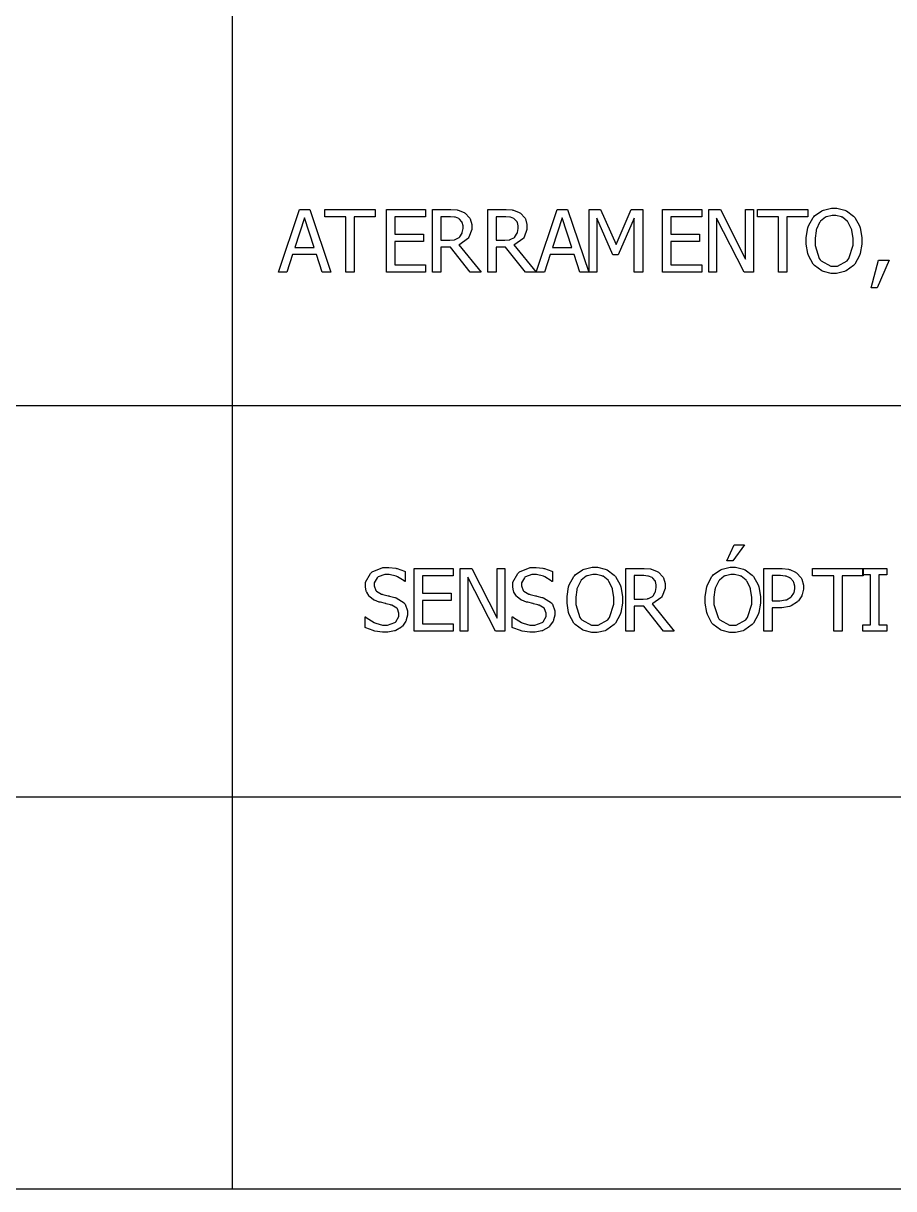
# Model space of a CAD drawing. Header units: millimetres. Extents: x 1974 to 2099, y 1386 to 1555.
# Drawn here: x 2092.561 to 2094.91, y 1472.972 to 1476.117 of the extents above; entities that cross this region are included whole.
import ezdxf

# ---------------------------------------------------------------- set-up
doc = ezdxf.new("R2010")
doc.units = ezdxf.units.MM
doc.layers.add('TEXTO', color=4, linetype='Continuous')
doc.layers.add('TIMBRE', color=7, linetype='Continuous')

msp = doc.modelspace()

# ---------------------------------------------------------------- linework, layer by layer
at = {"layer": 'TEXTO', "color": 0}
for p, q in [((2093.1251, 1489.868), (2093.1251, 1472.9723)), ((2093.2498, 1475.4453), (2093.3068, 1475.6142)), ((2093.32, 1475.5913), (2093.2941, 1475.5116)), ((2093.3068, 1475.6142), (2093.3344, 1475.6142)), ((2093.3461, 1475.5116), (2093.32, 1475.5913)), ((2093.3344, 1475.6142), (2093.3913, 1475.4453)), ((2093.3751, 1475.5942), (2093.3751, 1475.6142)), ((2093.3751, 1475.6142), (2093.511, 1475.6142)), ((2093.4318, 1475.5942), (2093.3751, 1475.5942)), ((2093.4318, 1475.4453), (2093.4318, 1475.5942)), ((2093.511, 1475.5942), (2093.4544, 1475.5942)), ((2093.4544, 1475.5942), (2093.4544, 1475.4453)), ((2093.511, 1475.6142), (2093.511, 1475.5942)), ((2093.5413, 1475.4453), (2093.5413, 1475.6142)), ((2093.5413, 1475.6142), (2093.6469, 1475.6142)), ((2093.6469, 1475.5942), (2093.5638, 1475.5942)), ((2093.5638, 1475.5942), (2093.5638, 1475.5479)), ((2093.6469, 1475.6142), (2093.6469, 1475.5942)), ((2093.6656, 1475.4453), (2093.6656, 1475.6142)), ((2093.6656, 1475.6142), (2093.7091, 1475.6142)), ((2093.7101, 1475.5948), (2093.6879, 1475.5948)), ((2093.6879, 1475.5948), (2093.6879, 1475.5311)), ((2093.7091, 1475.6142), (2093.7151, 1475.6142)), ((2093.7138, 1475.5948), (2093.7101, 1475.5948)), ((2093.7249, 1475.5939), (2093.7138, 1475.5948)), ((2093.7151, 1475.6142), (2093.7318, 1475.6129)), ((2093.726, 1475.5936), (2093.7249, 1475.5939)), ((2093.727, 1475.5934), (2093.726, 1475.5936)), ((2093.7362, 1475.5897), (2093.727, 1475.5934)), ((2093.7318, 1475.6129), (2093.7334, 1475.6126)), ((2093.7334, 1475.6126), (2093.735, 1475.6124)), ((2093.735, 1475.6124), (2093.7505, 1475.6062)), ((2093.7505, 1475.6062), (2093.7521, 1475.6052)), ((2093.7521, 1475.6052), (2093.7535, 1475.6044)), ((2093.7535, 1475.6044), (2093.7652, 1475.5921)), ((2093.7652, 1475.5921), (2093.766, 1475.5906)), ((2093.766, 1475.5906), (2093.7669, 1475.5891)), ((2093.8145, 1475.4453), (2093.8145, 1475.6142)), ((2093.8145, 1475.6142), (2093.8581, 1475.6142)), ((2093.8592, 1475.5948), (2093.837, 1475.5948)), ((2093.837, 1475.5948), (2093.837, 1475.5311)), ((2093.8581, 1475.6142), (2093.8641, 1475.6142)), ((2093.8629, 1475.5948), (2093.8592, 1475.5948)), ((2093.8739, 1475.5939), (2093.8629, 1475.5948)), ((2093.8641, 1475.6142), (2093.8807, 1475.6129)), ((2093.875, 1475.5936), (2093.8739, 1475.5939)), ((2093.876, 1475.5934), (2093.875, 1475.5936)), ((2093.8853, 1475.5897), (2093.876, 1475.5934)), ((2093.8807, 1475.6129), (2093.8824, 1475.6126)), ((2093.8824, 1475.6126), (2093.884, 1475.6124)), ((2093.884, 1475.6124), (2093.8995, 1475.6062)), ((2093.8995, 1475.6062), (2093.9011, 1475.6052)), ((2093.9011, 1475.6052), (2093.9025, 1475.6044)), ((2093.9025, 1475.6044), (2093.9142, 1475.5921)), ((2093.9142, 1475.5921), (2093.915, 1475.5906)), ((2093.915, 1475.5906), (2093.9159, 1475.5891)), ((2093.9453, 1475.4453), (2094.0021, 1475.6142)), ((2094.0154, 1475.5913), (2093.9895, 1475.5116)), ((2094.0021, 1475.6142), (2094.0298, 1475.6142)), ((2094.0416, 1475.5116), (2094.0154, 1475.5913)), ((2094.0298, 1475.6142), (2094.0868, 1475.4453)), ((2094.0877, 1475.4453), (2094.0877, 1475.6142)), ((2094.0877, 1475.6142), (2094.1185, 1475.6142)), ((2094.1523, 1475.4917), (2094.1088, 1475.5908)), ((2094.1088, 1475.5908), (2094.1088, 1475.4453)), ((2094.1185, 1475.6142), (2094.1607, 1475.5202)), ((2094.1607, 1475.5202), (2094.2012, 1475.6142)), ((2094.2099, 1475.5908), (2094.166, 1475.4917)), ((2094.2012, 1475.6142), (2094.2325, 1475.6142)), ((2094.2099, 1475.4453), (2094.2099, 1475.5908)), ((2094.2325, 1475.6142), (2094.2325, 1475.4453)), ((2094.2325, 1475.6142), (2094.2325, 1475.6142)), ((2094.2864, 1475.4453), (2094.2864, 1475.6142)), ((2094.2864, 1475.6142), (2094.3919, 1475.6142)), ((2094.3919, 1475.5942), (2094.3087, 1475.5942)), ((2094.3087, 1475.5942), (2094.3087, 1475.5479)), ((2094.3919, 1475.6142), (2094.3919, 1475.5942)), ((2094.4106, 1475.4453), (2094.4106, 1475.6142)), ((2094.4106, 1475.6142), (2094.4423, 1475.6142)), ((2094.5062, 1475.4453), (2094.4316, 1475.5909)), ((2094.4316, 1475.5909), (2094.4316, 1475.4453)), ((2094.4423, 1475.6142), (2094.5104, 1475.4804)), ((2094.5104, 1475.4804), (2094.5104, 1475.6142)), ((2094.5104, 1475.6142), (2094.5313, 1475.6142)), ((2094.5313, 1475.6142), (2094.5313, 1475.4453)), ((2094.5313, 1475.6142), (2094.5313, 1475.6142)), ((2094.5425, 1475.5942), (2094.5425, 1475.6142)), ((2094.5425, 1475.6142), (2094.6783, 1475.6142)), ((2094.5991, 1475.5942), (2094.5425, 1475.5942)), ((2094.5991, 1475.4453), (2094.5991, 1475.5942)), ((2094.6783, 1475.5942), (2094.6214, 1475.5942)), ((2094.6214, 1475.5942), (2094.6214, 1475.4453)), ((2094.6783, 1475.6142), (2094.6783, 1475.5942)), ((2094.6803, 1475.5698), (2094.6927, 1475.5929)), ((2094.6927, 1475.5929), (2094.6944, 1475.5947)), ((2094.6944, 1475.5947), (2094.6959, 1475.5967)), ((2094.6959, 1475.5967), (2094.7158, 1475.6109)), ((2094.726, 1475.5933), (2094.7125, 1475.5823)), ((2094.7158, 1475.6109), (2094.718, 1475.6118)), ((2094.718, 1475.6118), (2094.7203, 1475.6128)), ((2094.7203, 1475.6128), (2094.7416, 1475.6176)), ((2094.7275, 1475.594), (2094.726, 1475.5933)), ((2094.7289, 1475.5947), (2094.7275, 1475.594)), ((2094.7436, 1475.5982), (2094.7289, 1475.5947)), ((2094.7416, 1475.6176), (2094.7488, 1475.6176)), ((2094.7488, 1475.5982), (2094.7436, 1475.5982)), ((2094.7488, 1475.6176), (2094.7565, 1475.6176)), ((2094.7538, 1475.5982), (2094.7488, 1475.5982)), ((2094.7687, 1475.5947), (2094.7538, 1475.5982)), ((2094.7565, 1475.6176), (2094.7777, 1475.6127)), ((2094.7702, 1475.5939), (2094.7687, 1475.5947)), ((2094.7717, 1475.5932), (2094.7702, 1475.5939)), ((2094.7851, 1475.5822), (2094.7717, 1475.5932)), ((2094.7777, 1475.6127), (2094.7798, 1475.6116)), ((2094.7798, 1475.6116), (2094.7821, 1475.6107)), ((2094.7821, 1475.6107), (2094.8015, 1475.5966)), ((2094.8015, 1475.5966), (2094.8032, 1475.5947)), ((2094.8032, 1475.5947), (2094.8047, 1475.5929)), ((2094.8032, 1475.5947), (2094.8032, 1475.5947)), ((2094.8047, 1475.5929), (2094.8174, 1475.57)), ((2093.7371, 1475.5891), (2093.7362, 1475.5897)), ((2093.738, 1475.5885), (2093.7371, 1475.5891)), ((2093.7447, 1475.5807), (2093.738, 1475.5885)), ((2093.7452, 1475.5797), (2093.7447, 1475.5807)), ((2093.7456, 1475.5788), (2093.7452, 1475.5797)), ((2093.7477, 1475.5699), (2093.7456, 1475.5788)), ((2093.7457, 1475.5523), (2093.7477, 1475.5631)), ((2093.7477, 1475.5666), (2093.7477, 1475.5699)), ((2093.7477, 1475.5631), (2093.7477, 1475.5666)), ((2093.7477, 1475.5666), (2093.7477, 1475.5666)), ((2093.7713, 1475.5606), (2093.7633, 1475.5394)), ((2093.7669, 1475.5891), (2093.7713, 1475.5736)), ((2093.7713, 1475.5736), (2093.7713, 1475.5684)), ((2093.7713, 1475.5684), (2093.7713, 1475.5606)), ((2093.886, 1475.5891), (2093.8853, 1475.5897)), ((2093.8869, 1475.5885), (2093.886, 1475.5891)), ((2093.8936, 1475.5807), (2093.8869, 1475.5885)), ((2093.8941, 1475.5797), (2093.8936, 1475.5807)), ((2093.8945, 1475.5788), (2093.8941, 1475.5797)), ((2093.8967, 1475.5699), (2093.8945, 1475.5788)), ((2093.8948, 1475.5523), (2093.8967, 1475.5631)), ((2093.8967, 1475.5666), (2093.8967, 1475.5699)), ((2093.8967, 1475.5631), (2093.8967, 1475.5666)), ((2093.8967, 1475.5666), (2093.8967, 1475.5666)), ((2093.9202, 1475.5606), (2093.9123, 1475.5394)), ((2093.9159, 1475.5891), (2093.9202, 1475.5736)), ((2093.9202, 1475.5736), (2093.9202, 1475.5684)), ((2093.9202, 1475.5684), (2093.9202, 1475.5606)), ((2094.674, 1475.5391), (2094.6785, 1475.5645)), ((2094.6785, 1475.5645), (2094.6795, 1475.5671)), ((2094.6795, 1475.5671), (2094.6803, 1475.5698)), ((2094.7011, 1475.5591), (2094.7004, 1475.557)), ((2094.7016, 1475.5614), (2094.7011, 1475.5591)), ((2094.7101, 1475.5794), (2094.7016, 1475.5614)), ((2094.7113, 1475.5808), (2094.7101, 1475.5794)), ((2094.7125, 1475.5823), (2094.7113, 1475.5808)), ((2094.7863, 1475.5808), (2094.7851, 1475.5822)), ((2094.7873, 1475.5794), (2094.7863, 1475.5808)), ((2094.7958, 1475.5616), (2094.7873, 1475.5794)), ((2094.7965, 1475.5594), (2094.7958, 1475.5616)), ((2094.797, 1475.5572), (2094.7965, 1475.5594)), ((2094.8174, 1475.57), (2094.8184, 1475.5672)), ((2094.8184, 1475.5672), (2094.8191, 1475.5645)), ((2094.8191, 1475.5645), (2094.8236, 1475.5384)), ((2093.5638, 1475.5479), (2093.6413, 1475.5479)), ((2093.6413, 1475.5279), (2093.5638, 1475.5279)), ((2093.5638, 1475.5279), (2093.5638, 1475.4653)), ((2093.6413, 1475.5479), (2093.6413, 1475.5279)), ((2093.6879, 1475.5311), (2093.7077, 1475.5311)), ((2093.7077, 1475.5311), (2093.712, 1475.5311)), ((2093.712, 1475.5311), (2093.7237, 1475.5326)), ((2093.7237, 1475.5326), (2093.7251, 1475.5328)), ((2093.7251, 1475.5328), (2093.7264, 1475.5332)), ((2093.7264, 1475.5332), (2093.7372, 1475.539)), ((2093.7372, 1475.539), (2093.7382, 1475.5399)), ((2093.7382, 1475.5399), (2093.739, 1475.5407)), ((2093.7602, 1475.5352), (2093.7389, 1475.5199)), ((2093.739, 1475.5407), (2093.7451, 1475.5501)), ((2093.7451, 1475.5501), (2093.7455, 1475.5512)), ((2093.7455, 1475.5512), (2093.7457, 1475.5523)), ((2093.7618, 1475.5372), (2093.7602, 1475.5352)), ((2093.7633, 1475.5394), (2093.7618, 1475.5372)), ((2093.837, 1475.5311), (2093.8567, 1475.5311)), ((2093.8567, 1475.5311), (2093.8609, 1475.5311)), ((2093.8609, 1475.5311), (2093.8727, 1475.5326)), ((2093.8727, 1475.5326), (2093.874, 1475.5328)), ((2093.874, 1475.5328), (2093.8753, 1475.5332)), ((2093.8753, 1475.5332), (2093.8863, 1475.539)), ((2093.8863, 1475.539), (2093.8872, 1475.5399)), ((2093.8872, 1475.5399), (2093.8879, 1475.5407)), ((2093.9092, 1475.5352), (2093.8878, 1475.5199)), ((2093.8879, 1475.5407), (2093.894, 1475.5501)), ((2093.894, 1475.5501), (2093.8944, 1475.5512)), ((2093.8944, 1475.5512), (2093.8948, 1475.5523)), ((2093.9108, 1475.5372), (2093.9092, 1475.5352)), ((2093.9123, 1475.5394), (2093.9108, 1475.5372)), ((2094.3087, 1475.5479), (2094.3862, 1475.5479)), ((2094.3862, 1475.5279), (2094.3087, 1475.5279)), ((2094.3087, 1475.5279), (2094.3087, 1475.4653)), ((2094.3862, 1475.5479), (2094.3862, 1475.5279)), ((2094.674, 1475.5296), (2094.674, 1475.5391)), ((2094.674, 1475.5211), (2094.674, 1475.5296)), ((2094.7004, 1475.557), (2094.6977, 1475.5366)), ((2094.6977, 1475.5366), (2094.6977, 1475.5296)), ((2094.6977, 1475.5296), (2094.6977, 1475.517)), ((2094.8003, 1475.5371), (2094.797, 1475.5572)), ((2094.8003, 1475.5296), (2094.8003, 1475.5371)), ((2094.8003, 1475.5177), (2094.8003, 1475.5296)), ((2094.8003, 1475.5296), (2094.8003, 1475.5296)), ((2094.8236, 1475.5384), (2094.8236, 1475.5296)), ((2094.8236, 1475.5296), (2094.8236, 1475.5204)), ((2093.2941, 1475.5116), (2093.3461, 1475.5116)), ((2093.2941, 1475.5116), (2093.2941, 1475.5116)), ((2093.7136, 1475.5124), (2093.6879, 1475.5124)), ((2093.6879, 1475.5124), (2093.6879, 1475.4453)), ((2093.7671, 1475.4453), (2093.7136, 1475.5124)), ((2093.7389, 1475.5199), (2093.7362, 1475.5188)), ((2093.7362, 1475.5188), (2093.7963, 1475.4453)), ((2093.7362, 1475.5188), (2093.7362, 1475.5188)), ((2093.8625, 1475.5124), (2093.837, 1475.5124)), ((2093.837, 1475.5124), (2093.837, 1475.4453)), ((2093.9161, 1475.4453), (2093.8625, 1475.5124)), ((2093.8878, 1475.5199), (2093.8851, 1475.5188)), ((2093.8851, 1475.5188), (2093.9453, 1475.4453)), ((2093.8851, 1475.5188), (2093.8851, 1475.5188)), ((2093.9895, 1475.5116), (2094.0416, 1475.5116)), ((2093.9895, 1475.5116), (2093.9895, 1475.5116)), ((2094.6785, 1475.4952), (2094.674, 1475.5211)), ((2094.6977, 1475.517), (2094.7091, 1475.4817)), ((2094.7886, 1475.4817), (2094.8003, 1475.5177)), ((2094.8236, 1475.5204), (2094.8191, 1475.4954)), ((2093.2879, 1475.4924), (2093.2725, 1475.4453)), ((2093.3523, 1475.4924), (2093.2879, 1475.4924)), ((2093.3677, 1475.4453), (2093.3523, 1475.4924)), ((2093.5638, 1475.4653), (2093.6469, 1475.4653)), ((2093.6469, 1475.4653), (2093.6469, 1475.4453)), ((2093.9833, 1475.4924), (2093.9679, 1475.4453)), ((2094.0478, 1475.4924), (2093.9833, 1475.4924)), ((2094.0631, 1475.4453), (2094.0478, 1475.4924)), ((2094.166, 1475.4917), (2094.1523, 1475.4917)), ((2094.3087, 1475.4653), (2094.3919, 1475.4653)), ((2094.3919, 1475.4653), (2094.3919, 1475.4453)), ((2094.6795, 1475.4924), (2094.6785, 1475.4952)), ((2094.6803, 1475.4897), (2094.6795, 1475.4924)), ((2094.6927, 1475.4667), (2094.6803, 1475.4897)), ((2094.6944, 1475.4648), (2094.6927, 1475.4667)), ((2094.6959, 1475.4629), (2094.6944, 1475.4648)), ((2094.7091, 1475.4817), (2094.7113, 1475.4787)), ((2094.7113, 1475.4787), (2094.7138, 1475.4758)), ((2094.7138, 1475.4758), (2094.7401, 1475.4612)), ((2094.7582, 1475.4612), (2094.7841, 1475.4758)), ((2094.7841, 1475.4758), (2094.7863, 1475.4787)), ((2094.7863, 1475.4787), (2094.7886, 1475.4817)), ((2094.8032, 1475.4648), (2094.8015, 1475.4628)), ((2094.805, 1475.4667), (2094.8032, 1475.4648)), ((2094.8174, 1475.4899), (2094.805, 1475.4667)), ((2094.8184, 1475.4926), (2094.8174, 1475.4899)), ((2094.8191, 1475.4954), (2094.8184, 1475.4926)), ((2094.8489, 1475.4033), (2094.8688, 1475.4776)), ((2094.8973, 1475.4776), (2094.8653, 1475.4033)), ((2094.8688, 1475.4776), (2094.8973, 1475.4776)), ((2094.8688, 1475.4776), (2094.8688, 1475.4776)), ((2093.2725, 1475.4453), (2093.2498, 1475.4453)), ((2093.2725, 1475.4453), (2093.2725, 1475.4453)), ((2093.3913, 1475.4453), (2093.3677, 1475.4453)), ((2093.4544, 1475.4453), (2093.4318, 1475.4453)), ((2093.4544, 1475.4453), (2093.4544, 1475.4453)), ((2093.6469, 1475.4453), (2093.5413, 1475.4453)), ((2093.6469, 1475.4453), (2093.6469, 1475.4453)), ((2093.6879, 1475.4453), (2093.6656, 1475.4453)), ((2093.7963, 1475.4453), (2093.7671, 1475.4453)), ((2093.837, 1475.4453), (2093.8145, 1475.4453)), ((2093.9453, 1475.4453), (2093.9161, 1475.4453)), ((2093.9679, 1475.4453), (2093.9453, 1475.4453)), ((2093.9679, 1475.4453), (2093.9679, 1475.4453)), ((2094.0868, 1475.4453), (2094.0631, 1475.4453)), ((2094.1088, 1475.4453), (2094.0877, 1475.4453)), ((2094.2325, 1475.4453), (2094.2099, 1475.4453)), ((2094.3919, 1475.4453), (2094.2864, 1475.4453)), ((2094.3919, 1475.4453), (2094.3919, 1475.4453)), ((2094.4316, 1475.4453), (2094.4106, 1475.4453)), ((2094.5313, 1475.4453), (2094.5062, 1475.4453)), ((2094.6214, 1475.4453), (2094.5991, 1475.4453)), ((2094.6214, 1475.4453), (2094.6214, 1475.4453)), ((2094.7156, 1475.4485), (2094.6959, 1475.4629)), ((2094.718, 1475.4475), (2094.7156, 1475.4485)), ((2094.7203, 1475.4466), (2094.718, 1475.4475)), ((2094.7411, 1475.4418), (2094.7203, 1475.4466)), ((2094.7401, 1475.4612), (2094.7488, 1475.4612)), ((2094.7488, 1475.4418), (2094.7411, 1475.4418)), ((2094.7488, 1475.4612), (2094.7582, 1475.4612)), ((2094.7558, 1475.4418), (2094.7488, 1475.4418)), ((2094.7769, 1475.4465), (2094.7558, 1475.4418)), ((2094.7791, 1475.4474), (2094.7769, 1475.4465)), ((2094.7813, 1475.4484), (2094.7791, 1475.4474)), ((2094.8015, 1475.4628), (2094.7813, 1475.4484)), ((2094.8653, 1475.4033), (2094.8489, 1475.4033)), ((2098.7779, 1475.0843), (2069.8934, 1475.0843)), ((2094.4592, 1474.6666), (2094.4794, 1474.7091)), ((2094.5072, 1474.7091), (2094.4761, 1474.6666)), ((2094.4794, 1474.7091), (2094.5072, 1474.7091)), ((2094.4794, 1474.7091), (2094.4794, 1474.7091)), ((2093.503, 1474.637), (2093.5317, 1474.6486)), ((2093.5317, 1474.6486), (2093.5413, 1474.6486)), ((2093.5413, 1474.6486), (2093.5479, 1474.6486)), ((2093.5479, 1474.6486), (2093.566, 1474.6462)), ((2093.9005, 1474.637), (2093.9291, 1474.6486)), ((2093.9291, 1474.6486), (2093.9387, 1474.6486)), ((2093.9387, 1474.6486), (2093.9454, 1474.6486)), ((2093.9454, 1474.6486), (2093.9635, 1474.6462)), ((2094.0744, 1474.6442), (2094.0959, 1474.6491)), ((2094.0959, 1474.6491), (2094.1029, 1474.6491)), ((2094.1029, 1474.6491), (2094.1108, 1474.6491)), ((2094.1108, 1474.6491), (2094.1317, 1474.6441)), ((2094.4471, 1474.6442), (2094.4685, 1474.6491)), ((2094.4761, 1474.6666), (2094.4592, 1474.6666)), ((2094.4685, 1474.6491), (2094.4754, 1474.6491)), ((2094.4754, 1474.6491), (2094.4833, 1474.6491)), ((2094.4833, 1474.6491), (2094.5042, 1474.6441)), ((2093.4845, 1474.6089), (2093.4977, 1474.6325)), ((2093.4977, 1474.6325), (2093.5004, 1474.6347)), ((2093.5004, 1474.6347), (2093.503, 1474.637)), ((2093.5158, 1474.6207), (2093.5078, 1474.6073)), ((2093.5175, 1474.6219), (2093.5158, 1474.6207)), ((2093.519, 1474.6231), (2093.5175, 1474.6219)), ((2093.5364, 1474.6293), (2093.519, 1474.6231)), ((2093.5428, 1474.6293), (2093.5364, 1474.6293)), ((2093.5488, 1474.6293), (2093.5428, 1474.6293)), ((2093.5671, 1474.6247), (2093.5488, 1474.6293)), ((2093.566, 1474.6462), (2093.5681, 1474.6458)), ((2093.5692, 1474.6237), (2093.5671, 1474.6247)), ((2093.5681, 1474.6458), (2093.5702, 1474.6454)), ((2093.5712, 1474.6229), (2093.5692, 1474.6237)), ((2093.5702, 1474.6454), (2093.5897, 1474.6386)), ((2093.5885, 1474.6121), (2093.5712, 1474.6229)), ((2093.5897, 1474.6386), (2093.5915, 1474.6377)), ((2093.5915, 1474.6377), (2093.5915, 1474.6108)), ((2093.6158, 1474.4767), (2093.6158, 1474.6456)), ((2093.6158, 1474.6456), (2093.7214, 1474.6456)), ((2093.7214, 1474.6256), (2093.6383, 1474.6256)), ((2093.6383, 1474.6256), (2093.6383, 1474.5793)), ((2093.7214, 1474.6456), (2093.7214, 1474.6256)), ((2093.74, 1474.4767), (2093.74, 1474.6456)), ((2093.74, 1474.6456), (2093.7719, 1474.6456)), ((2093.8356, 1474.4767), (2093.761, 1474.6223)), ((2093.761, 1474.6223), (2093.761, 1474.4767)), ((2093.7719, 1474.6456), (2093.8399, 1474.5118)), ((2093.8399, 1474.5118), (2093.8399, 1474.6456)), ((2093.8399, 1474.6456), (2093.8608, 1474.6456)), ((2093.8608, 1474.6456), (2093.8608, 1474.4767)), ((2093.8608, 1474.6456), (2093.8608, 1474.6456)), ((2093.8819, 1474.6089), (2093.8952, 1474.6325)), ((2093.8952, 1474.6325), (2093.8979, 1474.6347)), ((2093.8979, 1474.6347), (2093.9005, 1474.637)), ((2093.9133, 1474.6207), (2093.9053, 1474.6073)), ((2093.9149, 1474.6219), (2093.9133, 1474.6207)), ((2093.9165, 1474.6231), (2093.9149, 1474.6219)), ((2093.9338, 1474.6293), (2093.9165, 1474.6231)), ((2093.9402, 1474.6293), (2093.9338, 1474.6293)), ((2093.9462, 1474.6293), (2093.9402, 1474.6293)), ((2093.9645, 1474.6247), (2093.9462, 1474.6293)), ((2093.9635, 1474.6462), (2093.9656, 1474.6458)), ((2093.9667, 1474.6237), (2093.9645, 1474.6247)), ((2093.9656, 1474.6458), (2093.9676, 1474.6454)), ((2093.9687, 1474.6229), (2093.9667, 1474.6237)), ((2093.9676, 1474.6454), (2093.9871, 1474.6386)), ((2093.9859, 1474.6121), (2093.9687, 1474.6229)), ((2093.9871, 1474.6386), (2093.989, 1474.6377)), ((2093.989, 1474.6377), (2093.989, 1474.6108)), ((2094.0344, 1474.6012), (2094.047, 1474.6242)), ((2094.047, 1474.6242), (2094.0486, 1474.6262)), ((2094.0486, 1474.6262), (2094.0502, 1474.6281)), ((2094.0502, 1474.6281), (2094.0699, 1474.6423)), ((2094.0802, 1474.6247), (2094.0667, 1474.6137)), ((2094.0699, 1474.6423), (2094.0722, 1474.6432)), ((2094.0722, 1474.6432), (2094.0744, 1474.6442)), ((2094.0817, 1474.6254), (2094.0802, 1474.6247)), ((2094.0832, 1474.6262), (2094.0817, 1474.6254)), ((2094.0977, 1474.6297), (2094.0832, 1474.6262)), ((2094.1031, 1474.6297), (2094.0977, 1474.6297)), ((2094.1078, 1474.6297), (2094.1031, 1474.6297)), ((2094.1227, 1474.6261), (2094.1078, 1474.6297)), ((2094.1242, 1474.6253), (2094.1227, 1474.6261)), ((2094.126, 1474.6246), (2094.1242, 1474.6253)), ((2094.1393, 1474.6137), (2094.126, 1474.6246)), ((2094.1317, 1474.6441), (2094.1339, 1474.643)), ((2094.1339, 1474.643), (2094.1364, 1474.6421)), ((2094.1364, 1474.6421), (2094.1557, 1474.628)), ((2094.1557, 1474.628), (2094.1575, 1474.6262)), ((2094.1575, 1474.6262), (2094.159, 1474.6243)), ((2094.1575, 1474.6262), (2094.1575, 1474.6262)), ((2094.159, 1474.6243), (2094.1714, 1474.6014)), ((2094.1871, 1474.4767), (2094.1871, 1474.6456)), ((2094.1871, 1474.6456), (2094.2307, 1474.6456)), ((2094.2318, 1474.6263), (2094.2094, 1474.6263)), ((2094.2094, 1474.6263), (2094.2094, 1474.5625)), ((2094.2307, 1474.6456), (2094.2367, 1474.6456)), ((2094.2354, 1474.6263), (2094.2318, 1474.6263)), ((2094.2464, 1474.6253), (2094.2354, 1474.6263)), ((2094.2367, 1474.6456), (2094.2533, 1474.6443)), ((2094.2476, 1474.625), (2094.2464, 1474.6253)), ((2094.2486, 1474.6248), (2094.2476, 1474.625)), ((2094.2578, 1474.621), (2094.2486, 1474.6248)), ((2094.2533, 1474.6443), (2094.2551, 1474.644)), ((2094.2551, 1474.644), (2094.2566, 1474.6438)), ((2094.2566, 1474.6438), (2094.272, 1474.6376)), ((2094.2586, 1474.6204), (2094.2578, 1474.621)), ((2094.2596, 1474.6199), (2094.2586, 1474.6204)), ((2094.2663, 1474.6121), (2094.2596, 1474.6199)), ((2094.272, 1474.6376), (2094.2737, 1474.6366)), ((2094.2737, 1474.6366), (2094.2749, 1474.6358)), ((2094.2749, 1474.6358), (2094.2866, 1474.6235)), ((2094.2866, 1474.6235), (2094.2876, 1474.622)), ((2094.2876, 1474.622), (2094.2884, 1474.6205)), ((2094.2884, 1474.6205), (2094.2928, 1474.605)), ((2094.4071, 1474.6012), (2094.4195, 1474.6242)), ((2094.4195, 1474.6242), (2094.4212, 1474.6262)), ((2094.4212, 1474.6262), (2094.4227, 1474.6281)), ((2094.4227, 1474.6281), (2094.4423, 1474.6423)), ((2094.4528, 1474.6247), (2094.4394, 1474.6137)), ((2094.4423, 1474.6423), (2094.4448, 1474.6432)), ((2094.4448, 1474.6432), (2094.4471, 1474.6442)), ((2094.4542, 1474.6254), (2094.4528, 1474.6247)), ((2094.4558, 1474.6262), (2094.4542, 1474.6254)), ((2094.4702, 1474.6297), (2094.4558, 1474.6262)), ((2094.4756, 1474.6297), (2094.4702, 1474.6297)), ((2094.4806, 1474.6297), (2094.4756, 1474.6297)), ((2094.4952, 1474.6261), (2094.4806, 1474.6297)), ((2094.497, 1474.6253), (2094.4952, 1474.6261)), ((2094.4985, 1474.6246), (2094.497, 1474.6253)), ((2094.5119, 1474.6137), (2094.4985, 1474.6246)), ((2094.5042, 1474.6441), (2094.5067, 1474.643)), ((2094.5067, 1474.643), (2094.5089, 1474.6421)), ((2094.5089, 1474.6421), (2094.5283, 1474.628)), ((2094.5283, 1474.628), (2094.53, 1474.6262)), ((2094.53, 1474.6262), (2094.5315, 1474.6243)), ((2094.53, 1474.6262), (2094.53, 1474.6262)), ((2094.5315, 1474.6243), (2094.5439, 1474.6014)), ((2094.5596, 1474.4767), (2094.5596, 1474.6456)), ((2094.5596, 1474.6456), (2094.602, 1474.6456)), ((2094.6005, 1474.6263), (2094.5822, 1474.6263)), ((2094.5822, 1474.6263), (2094.5822, 1474.5588)), ((2094.6048, 1474.6263), (2094.6005, 1474.6263)), ((2094.602, 1474.6456), (2094.6085, 1474.6456)), ((2094.6172, 1474.6251), (2094.6048, 1474.6263)), ((2094.6085, 1474.6456), (2094.6259, 1474.6435)), ((2094.6182, 1474.6248), (2094.6172, 1474.6251)), ((2094.6194, 1474.6246), (2094.6182, 1474.6248)), ((2094.6299, 1474.6204), (2094.6194, 1474.6246)), ((2094.6259, 1474.6435), (2094.6276, 1474.643)), ((2094.6276, 1474.643), (2094.6293, 1474.6427)), ((2094.6293, 1474.6427), (2094.6447, 1474.636)), ((2094.6306, 1474.6198), (2094.6299, 1474.6204)), ((2094.6316, 1474.6191), (2094.6306, 1474.6198)), ((2094.6393, 1474.6104), (2094.6316, 1474.6191)), ((2094.6447, 1474.636), (2094.6462, 1474.635)), ((2094.6462, 1474.635), (2094.6478, 1474.6339)), ((2094.6478, 1474.6339), (2094.6599, 1474.6202)), ((2094.6599, 1474.6202), (2094.6609, 1474.6186)), ((2094.6609, 1474.6186), (2094.6616, 1474.6169)), ((2094.6616, 1474.6169), (2094.6661, 1474.6003)), ((2094.6912, 1474.6256), (2094.6912, 1474.6456)), ((2094.6912, 1474.6456), (2094.8271, 1474.6456)), ((2094.7481, 1474.6256), (2094.6912, 1474.6256)), ((2094.7481, 1474.4767), (2094.7481, 1474.6256)), ((2094.8271, 1474.6256), (2094.7704, 1474.6256)), ((2094.7704, 1474.6256), (2094.7704, 1474.4767)), ((2094.8263, 1474.6283), (2094.8263, 1474.6456)), ((2094.8263, 1474.6456), (2094.8918, 1474.6456)), ((2094.8476, 1474.6283), (2094.8263, 1474.6283)), ((2094.8271, 1474.6456), (2094.8271, 1474.6256)), ((2094.8476, 1474.4939), (2094.8476, 1474.6283)), ((2094.8918, 1474.6283), (2094.8702, 1474.6283)), ((2094.8702, 1474.6283), (2094.8702, 1474.4939)), ((2094.8918, 1474.6456), (2094.8918, 1474.6283)), ((2093.4845, 1474.6003), (2093.4845, 1474.6089)), ((2093.4845, 1474.5963), (2093.4845, 1474.6003)), ((2093.4868, 1474.5842), (2093.4845, 1474.5963)), ((2093.4873, 1474.5829), (2093.4868, 1474.5842)), ((2093.5078, 1474.6073), (2093.5078, 1474.6027)), ((2093.5078, 1474.6027), (2093.5078, 1474.5984)), ((2093.5078, 1474.5984), (2093.5125, 1474.5866)), ((2093.5125, 1474.5866), (2093.5135, 1474.5855)), ((2093.5135, 1474.5855), (2093.5144, 1474.5846)), ((2093.5144, 1474.5846), (2093.5281, 1474.5768)), ((2093.5899, 1474.6108), (2093.5885, 1474.6121)), ((2093.5915, 1474.6108), (2093.5899, 1474.6108)), ((2093.8819, 1474.6003), (2093.8819, 1474.6089)), ((2093.8819, 1474.5963), (2093.8819, 1474.6003)), ((2093.8843, 1474.5842), (2093.8819, 1474.5963)), ((2093.8848, 1474.5829), (2093.8843, 1474.5842)), ((2093.9053, 1474.6073), (2093.9053, 1474.6027)), ((2093.9053, 1474.6027), (2093.9053, 1474.5984)), ((2093.9053, 1474.5984), (2093.91, 1474.5866)), ((2093.91, 1474.5866), (2093.911, 1474.5855)), ((2093.911, 1474.5855), (2093.9118, 1474.5846)), ((2093.9118, 1474.5846), (2093.9255, 1474.5768)), ((2093.9873, 1474.6108), (2093.9859, 1474.6121)), ((2093.989, 1474.6108), (2093.9873, 1474.6108)), ((2094.0284, 1474.5705), (2094.0328, 1474.5959)), ((2094.0328, 1474.5959), (2094.0336, 1474.5985)), ((2094.0336, 1474.5985), (2094.0344, 1474.6012)), ((2094.0547, 1474.5884), (2094.0518, 1474.568)), ((2094.0552, 1474.5906), (2094.0547, 1474.5884)), ((2094.0558, 1474.5928), (2094.0552, 1474.5906)), ((2094.0644, 1474.6108), (2094.0558, 1474.5928)), ((2094.0655, 1474.6122), (2094.0644, 1474.6108)), ((2094.0667, 1474.6137), (2094.0655, 1474.6122)), ((2094.1406, 1474.6122), (2094.1393, 1474.6137)), ((2094.1416, 1474.6108), (2094.1406, 1474.6122)), ((2094.15, 1474.593), (2094.1416, 1474.6108)), ((2094.1507, 1474.5908), (2094.15, 1474.593)), ((2094.1513, 1474.5886), (2094.1507, 1474.5908)), ((2094.1545, 1474.5685), (2094.1513, 1474.5886)), ((2094.1714, 1474.6014), (2094.1724, 1474.5986)), ((2094.1724, 1474.5986), (2094.1733, 1474.5959)), ((2094.1733, 1474.5959), (2094.1779, 1474.5698)), ((2094.2668, 1474.6111), (2094.2663, 1474.6121)), ((2094.267, 1474.6103), (2094.2668, 1474.6111)), ((2094.2692, 1474.6013), (2094.267, 1474.6103)), ((2094.2673, 1474.5838), (2094.2692, 1474.5945)), ((2094.2692, 1474.598), (2094.2692, 1474.6013)), ((2094.2692, 1474.5945), (2094.2692, 1474.598)), ((2094.2692, 1474.598), (2094.2692, 1474.598)), ((2094.2928, 1474.592), (2094.2849, 1474.5708)), ((2094.2928, 1474.605), (2094.2928, 1474.5998)), ((2094.2928, 1474.5998), (2094.2928, 1474.592)), ((2094.4009, 1474.5705), (2094.4053, 1474.5959)), ((2094.4053, 1474.5959), (2094.4061, 1474.5985)), ((2094.4061, 1474.5985), (2094.4071, 1474.6012)), ((2094.4272, 1474.5884), (2094.4243, 1474.568)), ((2094.4279, 1474.5906), (2094.4272, 1474.5884)), ((2094.4285, 1474.5928), (2094.4279, 1474.5906)), ((2094.4369, 1474.6108), (2094.4285, 1474.5928)), ((2094.4381, 1474.6122), (2094.4369, 1474.6108)), ((2094.4394, 1474.6137), (2094.4381, 1474.6122)), ((2094.5131, 1474.6122), (2094.5119, 1474.6137)), ((2094.5142, 1474.6108), (2094.5131, 1474.6122)), ((2094.5226, 1474.593), (2094.5142, 1474.6108)), ((2094.5233, 1474.5908), (2094.5226, 1474.593)), ((2094.5238, 1474.5886), (2094.5233, 1474.5908)), ((2094.527, 1474.5685), (2094.5238, 1474.5886)), ((2094.5439, 1474.6014), (2094.5449, 1474.5986)), ((2094.5449, 1474.5986), (2094.5459, 1474.5959)), ((2094.5459, 1474.5959), (2094.5504, 1474.5698)), ((2094.6398, 1474.6093), (2094.6393, 1474.6104)), ((2094.6403, 1474.6082), (2094.6398, 1474.6093)), ((2094.6428, 1474.5979), (2094.6403, 1474.6082)), ((2094.641, 1474.5811), (2094.6428, 1474.5909)), ((2094.6428, 1474.594), (2094.6428, 1474.5979)), ((2094.6428, 1474.5909), (2094.6428, 1474.594)), ((2094.6428, 1474.594), (2094.6428, 1474.594)), ((2094.6661, 1474.5895), (2094.6629, 1474.5754)), ((2094.6661, 1474.6003), (2094.6661, 1474.5946)), ((2094.6661, 1474.5946), (2094.6661, 1474.5895)), ((2094.6661, 1474.5946), (2094.6661, 1474.5946)), ((2093.4878, 1474.5816), (2093.4873, 1474.5829)), ((2093.4946, 1474.5708), (2093.4878, 1474.5816)), ((2093.4955, 1474.5698), (2093.4946, 1474.5708)), ((2093.4963, 1474.5689), (2093.4955, 1474.5698)), ((2093.5065, 1474.5612), (2093.4963, 1474.5689)), ((2093.5077, 1474.5606), (2093.5065, 1474.5612)), ((2093.5088, 1474.56), (2093.5077, 1474.5606)), ((2093.5219, 1474.5551), (2093.5088, 1474.56)), ((2093.5234, 1474.5548), (2093.5219, 1474.5551)), ((2093.525, 1474.5544), (2093.5234, 1474.5548)), ((2093.5384, 1474.5512), (2093.525, 1474.5544)), ((2093.5281, 1474.5768), (2093.5299, 1474.5762)), ((2093.5299, 1474.5762), (2093.5311, 1474.5759)), ((2093.5311, 1474.5759), (2093.5456, 1474.5723)), ((2093.5456, 1474.5723), (2093.5473, 1474.5718)), ((2093.5473, 1474.5718), (2093.549, 1474.5714)), ((2093.549, 1474.5714), (2093.5634, 1474.5678)), ((2093.5634, 1474.5678), (2093.5645, 1474.5674)), ((2093.5645, 1474.5674), (2093.5674, 1474.5665)), ((2093.5674, 1474.5665), (2093.5887, 1474.5531)), ((2093.5887, 1474.5531), (2093.59, 1474.5513)), ((2093.6383, 1474.5793), (2093.7158, 1474.5793)), ((2093.7158, 1474.5593), (2093.6383, 1474.5593)), ((2093.6383, 1474.5593), (2093.6383, 1474.4967)), ((2093.7158, 1474.5793), (2093.7158, 1474.5593)), ((2093.8853, 1474.5816), (2093.8848, 1474.5829)), ((2093.8921, 1474.5708), (2093.8853, 1474.5816)), ((2093.8929, 1474.5698), (2093.8921, 1474.5708)), ((2093.8938, 1474.5689), (2093.8929, 1474.5698)), ((2093.904, 1474.5612), (2093.8938, 1474.5689)), ((2093.9052, 1474.5606), (2093.904, 1474.5612)), ((2093.9063, 1474.56), (2093.9052, 1474.5606)), ((2093.9193, 1474.5551), (2093.9063, 1474.56)), ((2093.9208, 1474.5548), (2093.9193, 1474.5551)), ((2093.9223, 1474.5544), (2093.9208, 1474.5548)), ((2093.9359, 1474.5512), (2093.9223, 1474.5544)), ((2093.9255, 1474.5768), (2093.9274, 1474.5762)), ((2093.9274, 1474.5762), (2093.9285, 1474.5759)), ((2093.9285, 1474.5759), (2093.9431, 1474.5723)), ((2093.9431, 1474.5723), (2093.9448, 1474.5718)), ((2093.9448, 1474.5718), (2093.9465, 1474.5714)), ((2093.9465, 1474.5714), (2093.9608, 1474.5678)), ((2093.9608, 1474.5678), (2093.962, 1474.5674)), ((2093.962, 1474.5674), (2093.9649, 1474.5665)), ((2093.9649, 1474.5665), (2093.9862, 1474.5531)), ((2093.9862, 1474.5531), (2093.9875, 1474.5513)), ((2094.0284, 1474.5611), (2094.0284, 1474.5705)), ((2094.0284, 1474.5525), (2094.0284, 1474.5611)), ((2094.0326, 1474.5266), (2094.0284, 1474.5525)), ((2094.0518, 1474.568), (2094.0518, 1474.5611)), ((2094.0518, 1474.5611), (2094.0518, 1474.5484)), ((2094.1545, 1474.5611), (2094.1545, 1474.5685)), ((2094.1545, 1474.5491), (2094.1545, 1474.5611)), ((2094.1545, 1474.5611), (2094.1545, 1474.5611)), ((2094.1779, 1474.5698), (2094.1779, 1474.5611)), ((2094.1779, 1474.5611), (2094.1779, 1474.5518)), ((2094.2094, 1474.5625), (2094.2292, 1474.5625)), ((2094.2292, 1474.5625), (2094.2335, 1474.5625)), ((2094.2335, 1474.5625), (2094.2454, 1474.564)), ((2094.2454, 1474.564), (2094.2466, 1474.5643)), ((2094.2466, 1474.5643), (2094.2479, 1474.5646)), ((2094.2479, 1474.5646), (2094.2588, 1474.5704)), ((2094.2588, 1474.5704), (2094.2598, 1474.5713)), ((2094.2598, 1474.5713), (2094.2606, 1474.5721)), ((2094.2817, 1474.5666), (2094.2603, 1474.5513)), ((2094.2606, 1474.5721), (2094.2665, 1474.5815)), ((2094.2665, 1474.5815), (2094.267, 1474.5826)), ((2094.267, 1474.5826), (2094.2673, 1474.5838)), ((2094.2834, 1474.5686), (2094.2817, 1474.5666)), ((2094.2849, 1474.5708), (2094.2834, 1474.5686)), ((2094.4009, 1474.5611), (2094.4009, 1474.5705)), ((2094.4009, 1474.5525), (2094.4009, 1474.5611)), ((2094.4053, 1474.5266), (2094.4009, 1474.5525)), ((2094.4243, 1474.568), (2094.4243, 1474.5611)), ((2094.4243, 1474.5611), (2094.4243, 1474.5484)), ((2094.527, 1474.5611), (2094.527, 1474.5685)), ((2094.527, 1474.5491), (2094.527, 1474.5611)), ((2094.527, 1474.5611), (2094.527, 1474.5611)), ((2094.5504, 1474.5698), (2094.5504, 1474.5611)), ((2094.5504, 1474.5611), (2094.5504, 1474.5518)), ((2094.5822, 1474.5588), (2094.5973, 1474.5588)), ((2094.5973, 1474.5588), (2094.6028, 1474.5588)), ((2094.6028, 1474.5588), (2094.6179, 1474.5607)), ((2094.6179, 1474.5607), (2094.6194, 1474.561)), ((2094.6194, 1474.561), (2094.6207, 1474.5614)), ((2094.6207, 1474.5614), (2094.6324, 1474.568)), ((2094.6324, 1474.568), (2094.6333, 1474.5688)), ((2094.65, 1474.5557), (2094.6328, 1474.5448)), ((2094.6333, 1474.5688), (2094.6341, 1474.5697)), ((2094.6341, 1474.5697), (2094.6403, 1474.579)), ((2094.6403, 1474.579), (2094.6405, 1474.58)), ((2094.6405, 1474.58), (2094.641, 1474.5811)), ((2094.6514, 1474.5571), (2094.65, 1474.5557)), ((2094.6527, 1474.5583), (2094.6514, 1474.5571)), ((2094.6616, 1474.5722), (2094.6527, 1474.5583)), ((2094.6624, 1474.5738), (2094.6616, 1474.5722)), ((2094.6629, 1474.5754), (2094.6624, 1474.5738)), ((2093.5396, 1474.5509), (2093.5384, 1474.5512)), ((2093.5407, 1474.5507), (2093.5396, 1474.5509)), ((2093.5525, 1474.5475), (2093.5407, 1474.5507)), ((2093.5538, 1474.5471), (2093.5525, 1474.5475)), ((2093.5556, 1474.5466), (2093.5538, 1474.5471)), ((2093.5689, 1474.5388), (2093.5556, 1474.5466)), ((2093.5698, 1474.5377), (2093.5689, 1474.5388)), ((2093.5706, 1474.5366), (2093.5698, 1474.5377)), ((2093.5747, 1474.5254), (2093.5706, 1474.5366)), ((2093.5747, 1474.5212), (2093.5747, 1474.5254)), ((2093.5747, 1474.5164), (2093.5747, 1474.5212)), ((2093.59, 1474.5513), (2093.5913, 1474.5495)), ((2093.5913, 1474.5495), (2093.5981, 1474.531)), ((2093.5981, 1474.531), (2093.5981, 1474.5248)), ((2093.5981, 1474.5248), (2093.5981, 1474.5199)), ((2093.9371, 1474.5509), (2093.9359, 1474.5512)), ((2093.9381, 1474.5507), (2093.9371, 1474.5509)), ((2093.95, 1474.5475), (2093.9381, 1474.5507)), ((2093.9513, 1474.5471), (2093.95, 1474.5475)), ((2093.9531, 1474.5466), (2093.9513, 1474.5471)), ((2093.9664, 1474.5388), (2093.9531, 1474.5466)), ((2093.9672, 1474.5377), (2093.9664, 1474.5388)), ((2093.968, 1474.5366), (2093.9672, 1474.5377)), ((2093.9722, 1474.5254), (2093.968, 1474.5366)), ((2093.9722, 1474.5212), (2093.9722, 1474.5254)), ((2093.9722, 1474.5164), (2093.9722, 1474.5212)), ((2093.9875, 1474.5513), (2093.9888, 1474.5495)), ((2093.9888, 1474.5495), (2093.9956, 1474.531)), ((2093.9956, 1474.531), (2093.9956, 1474.5248)), ((2093.9956, 1474.5248), (2093.9956, 1474.5199)), ((2094.0335, 1474.5238), (2094.0326, 1474.5266)), ((2094.0344, 1474.5211), (2094.0335, 1474.5238)), ((2094.0469, 1474.4981), (2094.0344, 1474.5211)), ((2094.0518, 1474.5484), (2094.0633, 1474.5132)), ((2094.1429, 1474.5132), (2094.1545, 1474.5491)), ((2094.1717, 1474.5212), (2094.159, 1474.4981)), ((2094.1726, 1474.5239), (2094.1717, 1474.5212)), ((2094.1733, 1474.5267), (2094.1726, 1474.5239)), ((2094.1779, 1474.5518), (2094.1733, 1474.5267)), ((2094.2352, 1474.5438), (2094.2094, 1474.5438)), ((2094.2094, 1474.5438), (2094.2094, 1474.4767)), ((2094.2886, 1474.4767), (2094.2352, 1474.5438)), ((2094.2603, 1474.5513), (2094.2578, 1474.5502)), ((2094.2578, 1474.5502), (2094.3179, 1474.4767)), ((2094.2578, 1474.5502), (2094.2578, 1474.5502)), ((2094.4061, 1474.5238), (2094.4053, 1474.5266)), ((2094.4071, 1474.5211), (2094.4061, 1474.5238)), ((2094.4195, 1474.4981), (2094.4071, 1474.5211)), ((2094.4243, 1474.5484), (2094.4359, 1474.5132)), ((2094.5153, 1474.5132), (2094.527, 1474.5491)), ((2094.5441, 1474.5212), (2094.5318, 1474.4981)), ((2094.5452, 1474.5239), (2094.5441, 1474.5212)), ((2094.5459, 1474.5267), (2094.5452, 1474.5239)), ((2094.5504, 1474.5518), (2094.5459, 1474.5267)), ((2094.601, 1474.5396), (2094.5822, 1474.5396)), ((2094.5822, 1474.5396), (2094.5822, 1474.4767)), ((2094.608, 1474.5396), (2094.601, 1474.5396)), ((2094.6288, 1474.5433), (2094.608, 1474.5396)), ((2094.6311, 1474.544), (2094.6288, 1474.5433)), ((2094.6328, 1474.5448), (2094.6311, 1474.544)), ((2093.4833, 1474.4868), (2093.4833, 1474.5149)), ((2093.4833, 1474.5149), (2093.4848, 1474.5149)), ((2093.4848, 1474.5149), (2093.4866, 1474.5132)), ((2093.4866, 1474.5132), (2093.5076, 1474.4997)), ((2093.5076, 1474.4997), (2093.51, 1474.4987)), ((2093.51, 1474.4987), (2093.5124, 1474.4978)), ((2093.5124, 1474.4978), (2093.5309, 1474.493)), ((2093.5309, 1474.493), (2093.5371, 1474.493)), ((2093.5371, 1474.493), (2093.544, 1474.493)), ((2093.544, 1474.493), (2093.5635, 1474.4995)), ((2093.5635, 1474.4995), (2093.5652, 1474.5007)), ((2093.5652, 1474.5007), (2093.5668, 1474.5021)), ((2093.5668, 1474.5021), (2093.5747, 1474.5164)), ((2093.584, 1474.4901), (2093.5828, 1474.4889)), ((2093.5935, 1474.5037), (2093.584, 1474.4901)), ((2093.5941, 1474.5053), (2093.5935, 1474.5037)), ((2093.5947, 1474.5069), (2093.5941, 1474.5053)), ((2093.5981, 1474.5199), (2093.5947, 1474.5069)), ((2093.6383, 1474.4967), (2093.7214, 1474.4967)), ((2093.7214, 1474.4967), (2093.7214, 1474.4767)), ((2093.8806, 1474.4868), (2093.8806, 1474.5149)), ((2093.8806, 1474.5149), (2093.8822, 1474.5149)), ((2093.8822, 1474.5149), (2093.8841, 1474.5132)), ((2093.8841, 1474.5132), (2093.9051, 1474.4997)), ((2093.9051, 1474.4997), (2093.9074, 1474.4987)), ((2093.9074, 1474.4987), (2093.9097, 1474.4978)), ((2093.9097, 1474.4978), (2093.9284, 1474.493)), ((2093.9284, 1474.493), (2093.9345, 1474.493)), ((2093.9345, 1474.493), (2093.9415, 1474.493)), ((2093.9415, 1474.493), (2093.961, 1474.4995)), ((2093.961, 1474.4995), (2093.9627, 1474.5007)), ((2093.9627, 1474.5007), (2093.9643, 1474.5021)), ((2093.9643, 1474.5021), (2093.9722, 1474.5164)), ((2093.9814, 1474.4901), (2093.9802, 1474.4889)), ((2093.9908, 1474.5037), (2093.9814, 1474.4901)), ((2093.9915, 1474.5053), (2093.9908, 1474.5037)), ((2093.9922, 1474.5069), (2093.9915, 1474.5053)), ((2093.9956, 1474.5199), (2093.9922, 1474.5069)), ((2094.0485, 1474.4962), (2094.0469, 1474.4981)), ((2094.0502, 1474.4943), (2094.0485, 1474.4962)), ((2094.0698, 1474.4799), (2094.0502, 1474.4943)), ((2094.0633, 1474.5132), (2094.0656, 1474.5101)), ((2094.0656, 1474.5101), (2094.068, 1474.5072)), ((2094.068, 1474.5072), (2094.0942, 1474.4926)), ((2094.0942, 1474.4926), (2094.1031, 1474.4926)), ((2094.1031, 1474.4926), (2094.1123, 1474.4926)), ((2094.1123, 1474.4926), (2094.1381, 1474.5072)), ((2094.1557, 1474.4942), (2094.1356, 1474.4797)), ((2094.1381, 1474.5072), (2094.1403, 1474.5101)), ((2094.1403, 1474.5101), (2094.1429, 1474.5132)), ((2094.1575, 1474.4962), (2094.1557, 1474.4942)), ((2094.159, 1474.4981), (2094.1575, 1474.4962)), ((2094.421, 1474.4962), (2094.4195, 1474.4981)), ((2094.4227, 1474.4943), (2094.421, 1474.4962)), ((2094.4423, 1474.4799), (2094.4227, 1474.4943)), ((2094.4359, 1474.5132), (2094.4381, 1474.5101)), ((2094.4381, 1474.5101), (2094.4406, 1474.5072)), ((2094.4406, 1474.5072), (2094.4669, 1474.4926)), ((2094.4669, 1474.4926), (2094.4756, 1474.4926)), ((2094.4756, 1474.4926), (2094.4851, 1474.4926)), ((2094.4851, 1474.4926), (2094.5106, 1474.5072)), ((2094.5283, 1474.4942), (2094.5082, 1474.4797)), ((2094.5106, 1474.5072), (2094.5131, 1474.5101)), ((2094.5131, 1474.5101), (2094.5153, 1474.5132)), ((2094.53, 1474.4962), (2094.5283, 1474.4942)), ((2094.5318, 1474.4981), (2094.53, 1474.4962)), ((2094.8263, 1474.4767), (2094.8263, 1474.4939)), ((2094.8263, 1474.4939), (2094.8476, 1474.4939)), ((2094.8702, 1474.4939), (2094.8918, 1474.4939)), ((2094.8918, 1474.4939), (2094.8918, 1474.4767)), ((2094.8918, 1474.4939), (2094.8918, 1474.4939)), ((2093.4851, 1474.4859), (2093.4833, 1474.4868)), ((2093.5053, 1474.478), (2093.4851, 1474.4859)), ((2093.5074, 1474.4773), (2093.5053, 1474.478)), ((2093.5095, 1474.4768), (2093.5074, 1474.4773)), ((2093.5308, 1474.4736), (2093.5095, 1474.4768)), ((2093.5386, 1474.4736), (2093.5308, 1474.4736)), ((2093.5445, 1474.4736), (2093.5386, 1474.4736)), ((2093.5386, 1474.4736), (2093.5386, 1474.4736)), ((2093.5626, 1474.477), (2093.5445, 1474.4736)), ((2093.5643, 1474.4775), (2093.5626, 1474.477)), ((2093.566, 1474.4782), (2093.5643, 1474.4775)), ((2093.5814, 1474.4877), (2093.566, 1474.4782)), ((2093.5828, 1474.4889), (2093.5814, 1474.4877)), ((2093.7214, 1474.4767), (2093.6158, 1474.4767)), ((2093.7214, 1474.4767), (2093.7214, 1474.4767)), ((2093.761, 1474.4767), (2093.74, 1474.4767)), ((2093.8608, 1474.4767), (2093.8356, 1474.4767)), ((2093.8825, 1474.4859), (2093.8806, 1474.4868)), ((2093.9027, 1474.478), (2093.8825, 1474.4859)), ((2093.9048, 1474.4773), (2093.9027, 1474.478)), ((2093.907, 1474.4768), (2093.9048, 1474.4773)), ((2093.9283, 1474.4736), (2093.907, 1474.4768)), ((2093.9361, 1474.4736), (2093.9283, 1474.4736)), ((2093.942, 1474.4736), (2093.9361, 1474.4736)), ((2093.9361, 1474.4736), (2093.9361, 1474.4736)), ((2093.96, 1474.477), (2093.942, 1474.4736)), ((2093.9618, 1474.4775), (2093.96, 1474.477)), ((2093.9635, 1474.4782), (2093.9618, 1474.4775)), ((2093.9789, 1474.4877), (2093.9635, 1474.4782)), ((2093.9802, 1474.4889), (2093.9789, 1474.4877)), ((2094.0721, 1474.4789), (2094.0698, 1474.4799)), ((2094.0744, 1474.4779), (2094.0721, 1474.4789)), ((2094.0952, 1474.4732), (2094.0744, 1474.4779)), ((2094.1029, 1474.4732), (2094.0952, 1474.4732)), ((2094.1101, 1474.4732), (2094.1029, 1474.4732)), ((2094.1309, 1474.4778), (2094.1101, 1474.4732)), ((2094.1334, 1474.4787), (2094.1309, 1474.4778)), ((2094.1356, 1474.4797), (2094.1334, 1474.4787)), ((2094.2094, 1474.4767), (2094.1871, 1474.4767)), ((2094.3179, 1474.4767), (2094.2886, 1474.4767)), ((2094.4446, 1474.4789), (2094.4423, 1474.4799)), ((2094.4469, 1474.4779), (2094.4446, 1474.4789)), ((2094.4677, 1474.4732), (2094.4469, 1474.4779)), ((2094.4754, 1474.4732), (2094.4677, 1474.4732)), ((2094.4826, 1474.4732), (2094.4754, 1474.4732)), ((2094.5035, 1474.4778), (2094.4826, 1474.4732)), ((2094.5059, 1474.4787), (2094.5035, 1474.4778)), ((2094.5082, 1474.4797), (2094.5059, 1474.4787)), ((2094.5822, 1474.4767), (2094.5596, 1474.4767)), ((2094.7704, 1474.4767), (2094.7481, 1474.4767)), ((2094.7704, 1474.4767), (2094.7704, 1474.4767)), ((2094.8918, 1474.4767), (2094.8263, 1474.4767)), ((2098.7779, 1474.0283), (2069.8934, 1474.0283))]:
    msp.add_line(p, q, dxfattribs=at)
at = {"layer": 'TIMBRE'}
msp.add_line((2069.8934, 1472.9723), (2098.7779, 1472.9723), dxfattribs=at)

doc.saveas('drawing.dxf')
